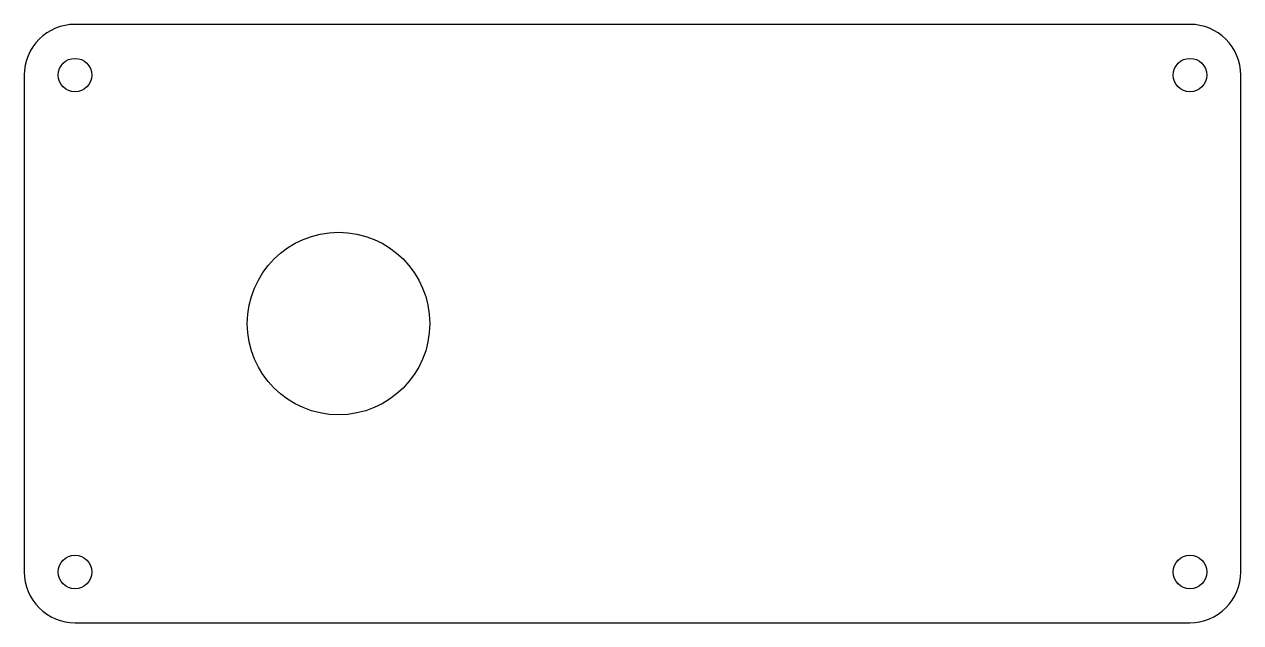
# Model space of a CAD drawing. Header units: millimetres. Extents: x -260 to -140, y -76 to -17.
import ezdxf

# ---------------------------------------------------------------- set-up
doc = ezdxf.new("R2010")
doc.units = ezdxf.units.MM
doc.layers.get('0').update_dxf_attribs({"linetype": 'CONTINUOUS'})

msp = doc.modelspace()

# ---------------------------------------------------------------- linework, layer by layer
msp.add_lwpolyline([(-145, -76.28, 0.414214), (-140, -71.28), (-140, -22.28, 0.414214), (-145, -17.28), (-255, -17.28, 0.414214), (-260, -22.28), (-260, -71.28, 0.414214), (-255, -76.28)], format="xyb", close=True)
for centre, radius in [((-255, -22.28), 1.65), ((-145, -22.28), 1.65), ((-229, -46.78), 9), ((-255, -71.28), 1.65), ((-145, -71.28), 1.65)]:
    msp.add_circle(centre, radius)

doc.saveas('drawing.dxf')
